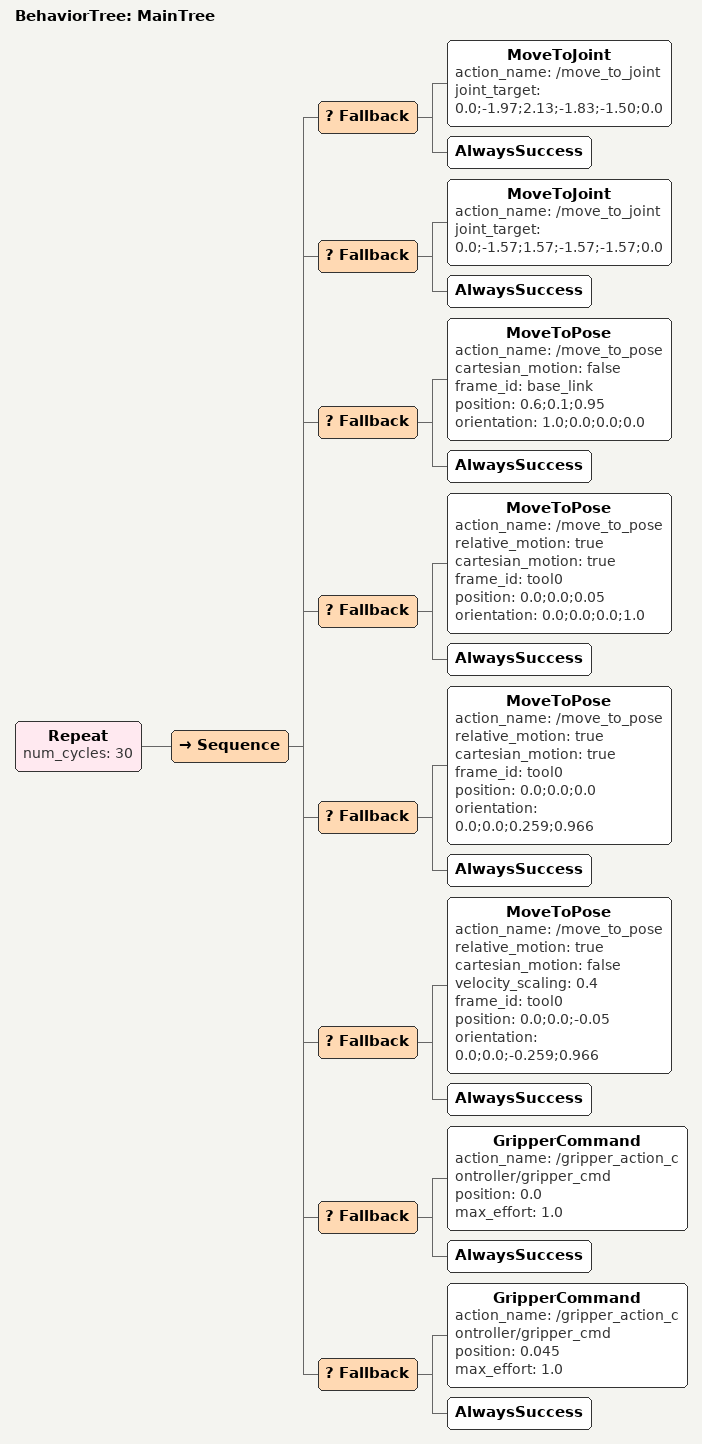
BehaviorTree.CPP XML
<root BTCPP_format="4" main_tree_to_execute="MainTree">
    <BehaviorTree ID="MainTree">
        <Repeat num_cycles="30">
            <Sequence>
                <Fallback>
                    <MoveToJoint action_name="/move_to_joint" joint_target="0.0;-1.97;2.13;-1.83;-1.50;0.0"/>
                    <AlwaysSuccess/>
                </Fallback>
                <Fallback>
                    <MoveToJoint action_name="/move_to_joint" joint_target="0.0;-1.57;1.57;-1.57;-1.57;0.0"/>
                    <AlwaysSuccess/>
                </Fallback>
                <Fallback>
                    <MoveToPose action_name="/move_to_pose" cartesian_motion="false" frame_id="base_link" position="0.6;0.1;0.95" orientation="1.0;0.0;0.0;0.0"/>
                    <AlwaysSuccess/>
                </Fallback>
                <Fallback>
                    <MoveToPose action_name="/move_to_pose" relative_motion="true" cartesian_motion="true" frame_id="tool0" position="0.0;0.0;0.05" orientation="0.0;0.0;0.0;1.0"/>
                    <AlwaysSuccess/>
                </Fallback>
                <Fallback>
                    <MoveToPose action_name="/move_to_pose" relative_motion="true" cartesian_motion="true" frame_id="tool0" position="0.0;0.0;0.0" orientation="0.0;0.0;0.259;0.966"/>
                    <AlwaysSuccess/>
                </Fallback>
                <Fallback>
                    <MoveToPose action_name="/move_to_pose" relative_motion="true" cartesian_motion="false" velocity_scaling="0.4" frame_id="tool0" position="0.0;0.0;-0.05" orientation="0.0;0.0;-0.259;0.966"/>
                    <AlwaysSuccess/>
                </Fallback>
                <Fallback>
                    <GripperCommand action_name="/gripper_action_controller/gripper_cmd" position="0.0" max_effort="1.0"/>
                    <AlwaysSuccess/>
                </Fallback>
                <Fallback>
                    <GripperCommand action_name="/gripper_action_controller/gripper_cmd" position="0.045" max_effort="1.0"/>
                    <AlwaysSuccess/>
                </Fallback>
            </Sequence>
        </Repeat>
    </BehaviorTree>
</root>
